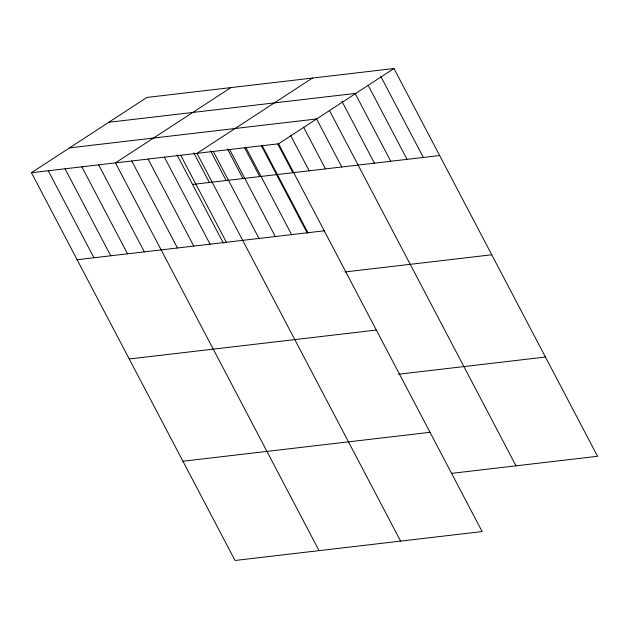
<?xml version="1.0" encoding="UTF-8"?>
<svg xmlns="http://www.w3.org/2000/svg" width="629" height="629" viewBox="0 0 629 629"><rect width="100%" height="100%" fill="white"/><g stroke="black" fill="none" stroke-linecap="round" stroke-linejoin="round"><path stroke-width="0.94" d="M31.45 172.716L278.545 143.797L482.129 531.56L235.034 560.478L31.45 172.716L146.871 97.44L393.966 68.522L597.55 456.284L451.732 473.346M230.89 87.604L115.461 162.88L319.045 550.642M312.432 78.067L197.003 153.342L400.587 541.105M278.545 143.797L393.966 68.522M108.786 122.278L355.88 93.367M69.544 147.87L316.639 118.96M192.56 184.446L439.655 155.536M77.131 259.722L324.226 230.812M344.983 271.956L491.76 254.784M129.236 358.97L376.331 330.06M398.668 374.216L545.445 357.036M182.921 461.23L430.016 432.312M380.859 76.526L423.341 157.447M368.209 85.395L407.034 159.349M355.094 93.391L390.727 161.26M341.987 101.387L374.42 163.17M329.329 110.256L516.008 465.83M316.222 118.26L341.799 166.984M303.563 127.129L325.492 168.894M290.456 135.125L309.185 170.805M277.806 143.994L292.878 172.708M262.238 145.708L307.919 232.722M261.491 145.904L307.298 233.147M245.931 147.618L291.612 234.625M244.689 147.87L259.769 176.584M229.616 149.521L275.305 236.535M227.431 148.971L242.967 178.55M213.31 151.432L258.991 238.446M210.629 150.936L226.165 180.515M193.826 152.902L209.363 182.481M180.696 155.253L226.377 242.259M177.024 154.868L223.287 242.983M164.389 157.156L210.07 244.17M148.082 159.066L193.763 246.081M131.768 160.977L177.457 247.983M98.659 164.845L144.34 251.859M81.856 166.819L127.538 253.825M65.054 168.784L110.735 255.791M48.252 170.75L93.933 257.756"/></g></svg>
